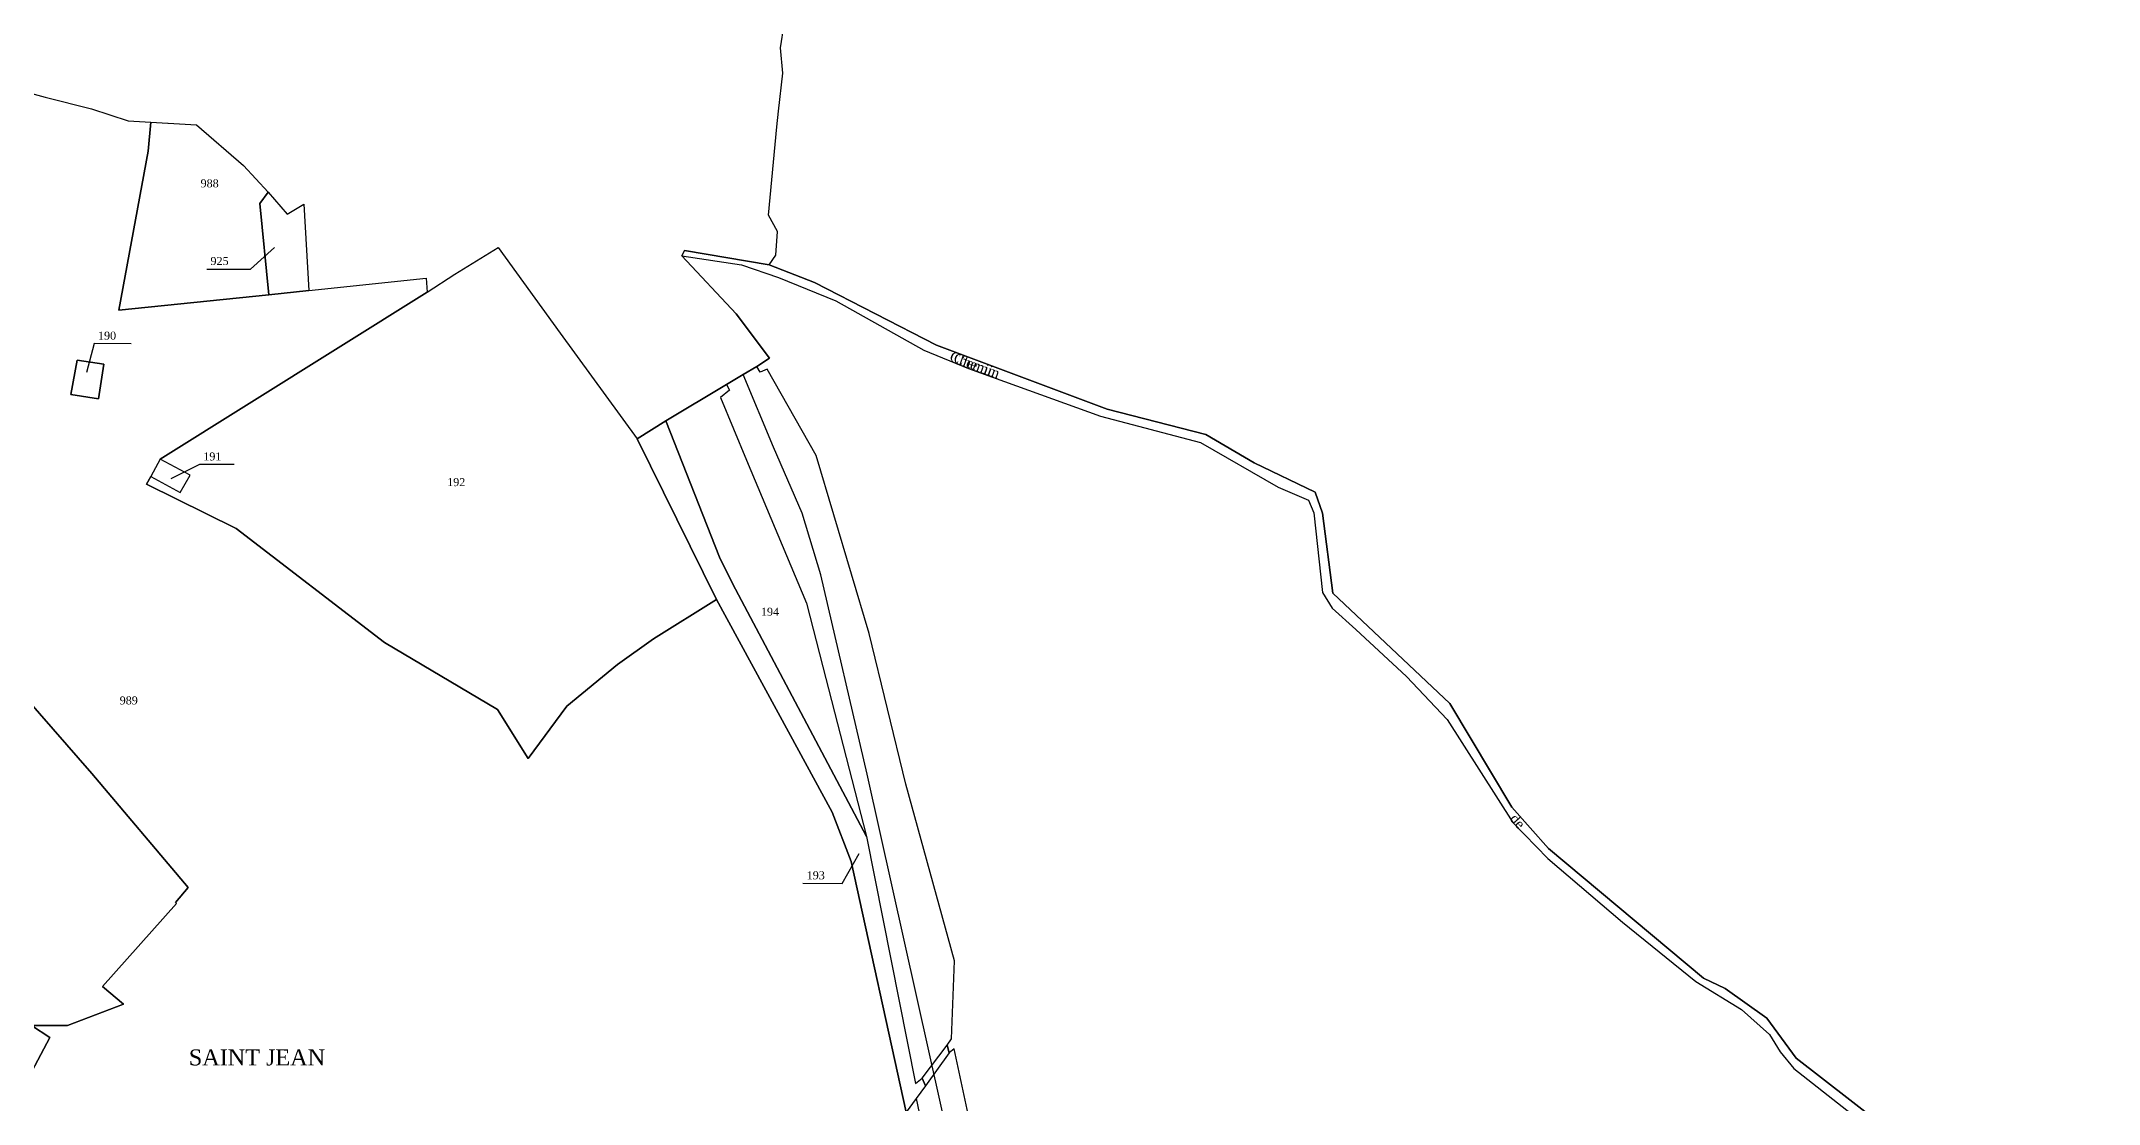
# Model space of a CAD drawing. Extents: x 1208104 to 1212743, y 6150498 to 6153217.
# Drawn here: x 1208965 to 1209480, y 6152381 to 6152647 of the extents above; entities that cross this region are included whole.
import ezdxf

# ---------------------------------------------------------------- set-up
doc = ezdxf.new("R2010")
doc.units = 0
doc.linetypes.add('CONTINU', pattern=[0])
for name, color, linetype in [('1LIEUDIT', 7, 'CONTINU'), ('1PARCELLE', 7, 'CONTINU'), ('1SECTION', 7, 'CONTINU'), ('1SUBDSECT', 7, 'CONTINU'), ('1TROUPARCELLE', 7, 'CONTINU'), ('1ZONCOMM', 7, 'CONTINU'), ('3BATIDUR', 7, 'CONTINU'), ('3FLECHEPAR', 7, 'CONTINU'), ('3LIEUDITTEX', 7, 'CONTINU'), ('3PARCELLETEX', 7, 'CONTINU'), ('3PONT', 7, 'CONTINU'), ('3SNCF', 7, 'CONTINU'), ('3ZONCOMMTEX', 7, 'CONTINU')]:
    doc.layers.add(name, color=color, linetype=linetype)
doc.styles.get("Standard").update_dxf_attribs({"font": 'Times New Roman'})

msp = doc.modelspace()

# ---------------------------------------------------------------- linework, layer by layer
at = {"layer": '1LIEUDIT'}
for points in [[(1208955.17, 6152636.07), (1208966.5, 6152632.99), (1208978.05, 6152630.07), (1208987.25, 6152627.09), (1209004.33, 6152626.11), (1209016.04, 6152615.93), (1209022.24, 6152609.27), (1209026.96, 6152603.8), (1209031.14, 6152606.23), (1209032.38, 6152584.71), (1209061.71, 6152587.79), (1209061.99, 6152584.29), (1209068.9, 6152588.75), (1209079.66, 6152595.43), (1209095.2, 6152574.05), (1209114.42, 6152547.58), (1209134.26, 6152507.43), (1209152.25, 6152474.33), (1209163.14, 6152454.23), (1209167.91, 6152441.97), (1209181.71, 6152379.26)], [(1209479.77, 6152334.03), (1209404.12, 6152392.78), (1209396.8, 6152402.77), (1209386.36, 6152410.19), (1209380.96, 6152412.74), (1209342.23, 6152445.15), (1209333.04, 6152455.55), (1209317.53, 6152481.47), (1209288.3, 6152509.04), (1209285.76, 6152529.04), (1209283.86, 6152534.24), (1209268.69, 6152541.58), (1209256.57, 6152548.65), (1209231.92, 6152554.98), (1209189.27, 6152571), (1209158.78, 6152586.71), (1209147.42, 6152591.11), (1209126.23, 6152594.64), (1209125.6, 6152593.32), (1209139.17, 6152578.85), (1209147.53, 6152567.74), (1209144.36, 6152565.68), (1209140.94, 6152563.65), (1209136.78, 6152561.19), (1209121.6, 6152552.07), (1209114.42, 6152547.58), (1209134.26, 6152507.43), (1209152.25, 6152474.33), (1209163.14, 6152454.23), (1209167.91, 6152441.97), (1209181.71, 6152379.26)]]:
    msp.add_lwpolyline(points, dxfattribs=at)
at = {"layer": '1PARCELLE'}
for points in [[(1208955.17, 6152636.07), (1208966.5, 6152632.99), (1208978.05, 6152630.07), (1208987.25, 6152627.09), (1208992.86, 6152626.77), (1208992.21, 6152619.5), (1208984.93, 6152579.74), (1209022.36, 6152583.61), (1209032.38, 6152584.71), (1209061.71, 6152587.79), (1209061.99, 6152584.29), (1208995.2, 6152542.51), (1208992.86, 6152538.18), (1208991.78, 6152536.26), (1209014.23, 6152525.16), (1209051.26, 6152496.72), (1209079.5, 6152479.94), (1209087.17, 6152467.71), (1209096.85, 6152480.79), (1209109.56, 6152491.14), (1209118.51, 6152497.6), (1209134.26, 6152507.43), (1209152.25, 6152474.33), (1209163.14, 6152454.23), (1209167.91, 6152441.97), (1209181.71, 6152379.26)], [(1209199.93, 6152365.96), (1209193.69, 6152395.11), (1209192.44, 6152394.07), (1209191.92, 6152396.01), (1209193.01, 6152397.57), (1209193.76, 6152417.1), (1209181.55, 6152461.29), (1209172.45, 6152498.95), (1209159.14, 6152543.44), (1209146.91, 6152565.03), (1209145.15, 6152564.3), (1209144.36, 6152565.68), (1209147.53, 6152567.74), (1209139.17, 6152578.85), (1209125.6, 6152593.32), (1209140.51, 6152591.13), (1209149.77, 6152587.96), (1209164.07, 6152582.07), (1209186.11, 6152569.77), (1209197.27, 6152565.19), (1209230.21, 6152553.26), (1209255.25, 6152546.64), (1209274.67, 6152535.51), (1209282.21, 6152532.25), (1209283.54, 6152529.13), (1209285.76, 6152509.22), (1209288.18, 6152505.28), (1209294.1, 6152499.93), (1209306.73, 6152488.19), (1209316.91, 6152477.47), (1209333.34, 6152451.65), (1209342.09, 6152442.72), (1209360.68, 6152426.8), (1209379.08, 6152411.93), (1209390.46, 6152404.9), (1209397.43, 6152398.68), (1209400.11, 6152394.32), (1209403.51, 6152390.19), (1209431.18, 6152368.42)], [(1209199.93, 6152365.96), (1209193.69, 6152395.11), (1209192.44, 6152394.07), (1209191.92, 6152396.01), (1209193.01, 6152397.57), (1209193.76, 6152417.1), (1209181.55, 6152461.29), (1209172.45, 6152498.95), (1209159.14, 6152543.44), (1209146.91, 6152565.03), (1209145.15, 6152564.3), (1209144.36, 6152565.68), (1209140.94, 6152563.65), (1209136.78, 6152561.19), (1209137.51, 6152559.8), (1209135.3, 6152557.97), (1209141.76, 6152542.28), (1209156.73, 6152506.49), (1209160.82, 6152490.6), (1209171.75, 6152448.15), (1209184.03, 6152386.4), (1209185.69, 6152387.79), (1209186.5, 6152385.87), (1209184.18, 6152382.69), (1209206.63, 6152274.82)], [(1208959.49, 6152382.5), (1208967.63, 6152397.95), (1208963.06, 6152400.95), (1208972.07, 6152400.95), (1208986.09, 6152406.25), (1208980.8, 6152410.72), (1208999.3, 6152431.44), (1208999.08, 6152431.72), (1209002.19, 6152435.45), (1208978.12, 6152463.94), (1208958.82, 6152486.07)]]:
    msp.add_lwpolyline(points, dxfattribs=at)
for points in [[(1208992.86, 6152626.77), (1209004.33, 6152626.11), (1209016.04, 6152615.93), (1209022.24, 6152609.27), (1209020.13, 6152606.41), (1209022.36, 6152583.61), (1208984.93, 6152579.74), (1208992.21, 6152619.5), (1208992.86, 6152626.77)], [(1209032.38, 6152584.71), (1209022.36, 6152583.61), (1209020.13, 6152606.41), (1209022.24, 6152609.27), (1209026.96, 6152603.8), (1209031.14, 6152606.23), (1209032.38, 6152584.71)], [(1209134.26, 6152507.43), (1209118.51, 6152497.6), (1209109.56, 6152491.14), (1209096.85, 6152480.79), (1209087.17, 6152467.71), (1209079.5, 6152479.94), (1209051.26, 6152496.72), (1209014.23, 6152525.16), (1208991.78, 6152536.26), (1208992.86, 6152538.18), (1209000.26, 6152534.17), (1209002.68, 6152538.51), (1208995.2, 6152542.51), (1209061.99, 6152584.29), (1209068.9, 6152588.75), (1209079.66, 6152595.43), (1209095.2, 6152574.05), (1209114.42, 6152547.58), (1209134.26, 6152507.43)], [(1208981.1, 6152566.28), (1208974.47, 6152567.3), (1208972.86, 6152558.64), (1208979.82, 6152557.58), (1208981.1, 6152566.28)], [(1209136.78, 6152561.19), (1209137.51, 6152559.8), (1209135.3, 6152557.97), (1209141.76, 6152542.28), (1209156.73, 6152506.49), (1209160.82, 6152490.6), (1209171.75, 6152448.15), (1209138.26, 6152511.41), (1209134.98, 6152518.01), (1209121.6, 6152552.07), (1209136.78, 6152561.19)], [(1209171.75, 6152448.15), (1209184.03, 6152386.4), (1209185.69, 6152387.79), (1209186.5, 6152385.87), (1209184.18, 6152382.69), (1209181.71, 6152379.26), (1209167.91, 6152441.97), (1209163.14, 6152454.23), (1209152.25, 6152474.33), (1209134.26, 6152507.43), (1209114.42, 6152547.58), (1209121.6, 6152552.07), (1209134.98, 6152518.01), (1209138.26, 6152511.41), (1209171.75, 6152448.15)], [(1208992.86, 6152538.18), (1209000.26, 6152534.17), (1209002.68, 6152538.51), (1208995.2, 6152542.51), (1208992.86, 6152538.18)], [(1208946.31, 6152387.81), (1208918.09, 6152399.65), (1208904, 6152406.16), (1208870.96, 6152417.6), (1208864.82, 6152420.13), (1208878.15, 6152436), (1208887.61, 6152446.15), (1208897.29, 6152457.16), (1208940.97, 6152508.56), (1208946.27, 6152503.61), (1208960.49, 6152487.51), (1208958.82, 6152486.07), (1208978.12, 6152463.94), (1209002.19, 6152435.45), (1208999.08, 6152431.72), (1208999.3, 6152431.44), (1208980.8, 6152410.72), (1208986.09, 6152406.25), (1208972.07, 6152400.95), (1208963.06, 6152400.95), (1208967.63, 6152397.95), (1208959.49, 6152382.5), (1208946.31, 6152387.81)]]:
    msp.add_lwpolyline(points, close=True, dxfattribs=at)
at = {"layer": '1SECTION'}
msp.add_lwpolyline([(1208955.17, 6152636.07), (1208966.5, 6152632.99), (1208978.05, 6152630.07), (1208987.25, 6152627.09), (1209004.33, 6152626.11), (1209016.04, 6152615.93), (1209022.24, 6152609.27), (1209026.96, 6152603.8), (1209031.14, 6152606.23), (1209032.38, 6152584.71), (1209061.71, 6152587.79), (1209061.99, 6152584.29), (1209068.9, 6152588.75), (1209079.66, 6152595.43), (1209095.2, 6152574.05), (1209114.42, 6152547.58), (1209121.6, 6152552.07), (1209136.78, 6152561.19), (1209140.94, 6152563.65), (1209144.36, 6152565.68), (1209147.53, 6152567.74), (1209139.17, 6152578.85), (1209125.6, 6152593.32), (1209126.23, 6152594.64), (1209147.42, 6152591.11), (1209149.09, 6152593.48), (1209149.54, 6152599.44), (1209147.3, 6152603.52), (1209149.35, 6152625.63), (1209149.79, 6152629.51), (1209150.85, 6152638.98), (1209150.24, 6152645.34), (1209151.16, 6152651.22)], dxfattribs=at)
at = {"layer": '1SUBDSECT'}
msp.add_lwpolyline([(1208955.17, 6152636.07), (1208966.5, 6152632.99), (1208978.05, 6152630.07), (1208987.25, 6152627.09), (1209004.33, 6152626.11), (1209016.04, 6152615.93), (1209022.24, 6152609.27), (1209026.96, 6152603.8), (1209031.14, 6152606.23), (1209032.38, 6152584.71), (1209061.71, 6152587.79), (1209061.99, 6152584.29), (1209068.9, 6152588.75), (1209079.66, 6152595.43), (1209095.2, 6152574.05), (1209114.42, 6152547.58), (1209121.6, 6152552.07), (1209136.78, 6152561.19), (1209140.94, 6152563.65), (1209144.36, 6152565.68), (1209147.53, 6152567.74), (1209139.17, 6152578.85), (1209125.6, 6152593.32), (1209126.23, 6152594.64), (1209147.42, 6152591.11), (1209147.42, 6152591.11), (1209158.78, 6152586.71), (1209189.27, 6152571), (1209231.92, 6152554.98), (1209256.57, 6152548.65), (1209268.69, 6152541.58), (1209283.86, 6152534.24), (1209285.76, 6152529.04), (1209288.3, 6152509.04), (1209317.53, 6152481.47), (1209333.04, 6152455.55), (1209342.23, 6152445.15), (1209380.96, 6152412.74), (1209386.36, 6152410.19), (1209396.8, 6152402.77), (1209404.12, 6152392.78), (1209479.77, 6152334.03)], dxfattribs=at)
at = {"layer": '1TROUPARCELLE'}
msp.add_lwpolyline([(1208972.86, 6152558.64), (1208974.47, 6152567.3), (1208981.1, 6152566.28), (1208979.82, 6152557.58), (1208972.86, 6152558.64)], close=True, dxfattribs=at)
at = {"layer": '1ZONCOMM'}
for points in [[(1209126.23, 6152594.64), (1209147.42, 6152591.11), (1209158.78, 6152586.71), (1209189.27, 6152571), (1209231.92, 6152554.98), (1209256.57, 6152548.65), (1209268.69, 6152541.58), (1209283.86, 6152534.24), (1209285.76, 6152529.04), (1209288.3, 6152509.04), (1209317.53, 6152481.47), (1209333.04, 6152455.55), (1209342.23, 6152445.15), (1209380.96, 6152412.74), (1209386.36, 6152410.19), (1209396.8, 6152402.77), (1209404.12, 6152392.78), (1209479.77, 6152334.03)], [(1209126.23, 6152594.64), (1209147.42, 6152591.11), (1209158.78, 6152586.71), (1209189.27, 6152571), (1209231.92, 6152554.98), (1209256.57, 6152548.65), (1209268.69, 6152541.58), (1209283.86, 6152534.24), (1209285.76, 6152529.04), (1209288.3, 6152509.04), (1209317.53, 6152481.47), (1209333.04, 6152455.55), (1209342.23, 6152445.15), (1209380.96, 6152412.74), (1209386.36, 6152410.19), (1209396.8, 6152402.77), (1209404.12, 6152392.78), (1209479.77, 6152334.03)], [(1209147.42, 6152591.11), (1209158.78, 6152586.71), (1209189.27, 6152571), (1209231.92, 6152554.98), (1209256.57, 6152548.65), (1209268.69, 6152541.58), (1209283.86, 6152534.24), (1209285.76, 6152529.04), (1209288.3, 6152509.04), (1209317.53, 6152481.47), (1209333.04, 6152455.55), (1209342.23, 6152445.15), (1209380.96, 6152412.74), (1209386.36, 6152410.19), (1209396.8, 6152402.77), (1209404.12, 6152392.78), (1209479.77, 6152334.03)], [(1209147.42, 6152591.11), (1209158.78, 6152586.71), (1209189.27, 6152571), (1209231.92, 6152554.98), (1209256.57, 6152548.65), (1209268.69, 6152541.58), (1209283.86, 6152534.24), (1209285.76, 6152529.04), (1209288.3, 6152509.04), (1209317.53, 6152481.47), (1209333.04, 6152455.55), (1209342.23, 6152445.15), (1209380.96, 6152412.74), (1209386.36, 6152410.19), (1209396.8, 6152402.77), (1209404.12, 6152392.78), (1209479.77, 6152334.03)]]:
    msp.add_lwpolyline(points, dxfattribs=at)
at = {"layer": '3BATIDUR'}
msp.add_lwpolyline([(1208974.47, 6152567.3), (1208981.1, 6152566.28), (1208979.82, 6152557.58), (1208972.86, 6152558.64), (1208974.47, 6152567.3)], close=True, dxfattribs=at)
at = {"layer": '3FLECHEPAR'}
for points in [[(1209006.87, 6152590.05), (1209017.79, 6152590.03), (1209023.79, 6152595.41)], [(1208987.98, 6152571.38), (1208978.74, 6152571.4), (1208976.84, 6152564.15)], [(1209013.75, 6152541.18), (1209005.06, 6152541.2), (1208997.87, 6152537.62)], [(1209155.88, 6152436.48), (1209165.67, 6152436.46), (1209169.96, 6152443.9)]]:
    msp.add_lwpolyline(points, dxfattribs=at)
at = {"layer": '3PONT'}
msp.add_lwpolyline([(1209186.5, 6152385.87), (1209185.69, 6152387.79), (1209191.92, 6152396.01), (1209192.44, 6152394.07), (1209186.5, 6152385.87)], close=True, dxfattribs=at)
at = {"layer": '3SNCF'}
msp.add_lwpolyline([(1209338.22, 6151949.66), (1209324.15, 6151966.86), (1209291.19, 6152008.73), (1209281.65, 6152022.6), (1209271.67, 6152040.04), (1209265.93, 6152051.74), (1209262.3, 6152060.62), (1209258.95, 6152072.01), (1209246.66, 6152128.28), (1209230.45, 6152202.64), (1209212.23, 6152283.77), (1209190.63, 6152380.03), (1209171.9, 6152463.76), (1209160.32, 6152513.62), (1209155.7, 6152528.98), (1209148.48, 6152545.48), (1209140.94, 6152563.65)], dxfattribs=at)

# ---------------------------------------------------------------- texts
at = {"layer": '3LIEUDITTEX'}
msp.add_text('SAINT JEAN', height=4, dxfattribs=at).set_placement((1209002.38, 6152390.95))
at = {"layer": '3PARCELLETEX'}
for s, p in [('988', (1209005.32, 6152610.46)), ('925', (1209007.79, 6152591.05)), ('190', (1208979.68, 6152572.4)), ('191', (1209006, 6152542.2)), ('192', (1209066.95, 6152535.77)), ('194', (1209145.37, 6152503.37)), ('989', (1208985.1, 6152481.2)), ('193', (1209156.81, 6152437.48))]:
    msp.add_text(s, height=2, dxfattribs=at).set_placement(p)
at = {"layer": '3ZONCOMMTEX'}
for s, rotation, p in [('Chemin', 339.7, (1209192.33, 6152567.18)), ('Chemin', 339.7, (1209192.33, 6152567.18)), ('Chemin', 339.7, (1209193.29, 6152566.81)), ('Chemin', 339.7, (1209193.29, 6152566.81)), ('de', 311.6, (1209332.38, 6152452.51)), ('de', 311.6, (1209332.38, 6152452.51))]:
    msp.add_text(s, height=2.5, rotation=rotation, dxfattribs=at).set_placement(p)

doc.saveas('drawing.dxf')
